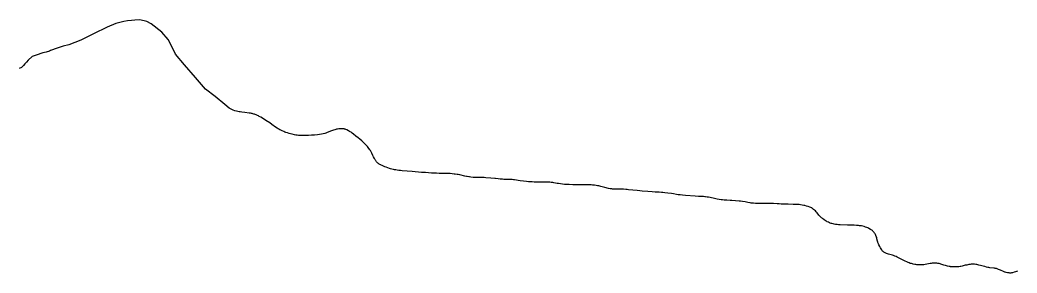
# Model space of a CAD drawing. Header units: millimetres. Extents: x 642261 to 742091, y 6812581 to 6930561.
# Drawn here: x 726786 to 730612, y 6910531 to 6911502 of the extents above; entities that cross this region are included whole.
import ezdxf

# ---------------------------------------------------------------- set-up
doc = ezdxf.new("R2010")
doc.units = ezdxf.units.MM
doc.layers.add('LimiteAreaMunicipio', color=10, linetype='Continuous')
doc.layers.add('LimiteRegional', color=10, linetype='Continuous')

# ---------------------------------------------------------------- blocks, each defined once
blk = doc.blocks.new('compartilhadora_AUTOCAD_OD_1_FMEBLOCK1')
at = {"layer": 'LimiteAreaMunicipio', "color": 7, "linetype": 'Continuous'}
blk.add_lwpolyline([(6083.49945, 3659.06135), (6079.78745, 3657.86165), (6075.92725, 3656.75135), (6070.35275, 3655.29275), (6064.31535, 3653.81485), (6061.88115, 3653.28475), (6059.68265, 3652.88995), (6057.60225, 3652.62785), (6055.51715, 3652.50165), (6053.29925, 3652.51985), (6050.82055, 3652.69155), (6047.95925, 3653.02525), (6044.74525, 3653.52085), (6039.66155, 3654.54925), (6036.37115, 3655.41175), (6034.82145, 3655.89185), (6031.92925, 3656.92495), (6029.28595, 3658.01325), (6018.05995, 3663.18995), (6010.09145, 3666.65585), (6005.12765, 3668.59985), (6003.11185, 3669.27955), (6000.45905, 3670.01415), (5997.92105, 3670.54025), (5995.17485, 3670.97095), (5991.97235, 3671.36145), (5977.49945, 3672.88905), (5972.80805, 3673.55785), (5969.47415, 3674.15095), (5963.87235, 3675.36915), (5957.55995, 3676.97845), (5951.06695, 3678.78715), (5941.02685, 3681.72975), (5935.18995, 3683.28435), (5931.13555, 3684.18915), (5926.95125, 3684.96605), (5922.78935, 3685.59685), (5918.80775, 3686.06385), (5915.15935, 3686.35005), (5910.33835, 3686.45275), (5906.01385, 3686.23375), (5901.86905, 3685.77255), (5896.40445, 3684.89665), (5888.28105, 3683.29085), (5883.09275, 3682.09925), (5870.49075, 3678.82955), (5866.07285, 3677.87935), (5862.86675, 3677.30675), (5857.62835, 3676.58885), (5851.90775, 3676.07145), (5845.78475, 3675.77535), (5841.52875, 3675.71335), (5835.05895, 3675.86695), (5830.81045, 3676.16425), (5826.70755, 3676.64095), (5824.71545, 3676.94815), (5820.80135, 3677.68995), (5814.94885, 3679.08765), (5806.84765, 3681.37895), (5800.76425, 3683.28485), (5789.70195, 3687.02895), (5786.03505, 3688.07755), (5782.06675, 3688.93305), (5779.91985, 3689.27265), (5777.68685, 3689.55455), (5773.11105, 3689.96505), (5768.63665, 3690.20275), (5762.75415, 3690.31815), (5758.07475, 3690.19215), (5755.26915, 3689.95445), (5752.43175, 3689.57675), (5747.74055, 3688.73995), (5734.99765, 3686.00325), (5728.78455, 3684.82575), (5724.24335, 3684.19655), (5721.82485, 3683.95455), (5719.30185, 3683.77035), (5714.04825, 3683.57115), (5711.38065, 3683.55045), (5706.12195, 3683.65405), (5701.17515, 3683.93285), (5696.72605, 3684.36435), (5692.69415, 3684.92025), (5688.93255, 3685.57085), (5683.47695, 3686.66245), (5679.79335, 3687.47735), (5675.99205, 3688.43975), (5672.01015, 3689.62415), (5667.78895, 3691.10175), (5663.35215, 3692.87115), (5658.80655, 3694.85795), (5652.02545, 3698.07655), (5647.65195, 3700.28445), (5634.32835, 3707.24705), (5629.47055, 3709.72245), (5622.02255, 3713.35915), (5617.23585, 3715.55375), (5612.81415, 3717.42615), (5606.87965, 3719.63485), (5603.19375, 3720.84425), (5588.38545, 3725.37985), (5584.64585, 3726.65995), (5580.96925, 3728.04575), (5575.81785, 3730.23705), (5572.80855, 3731.69925), (5570.27925, 3733.10685), (5569.19765, 3733.79705), (5567.30775, 3735.22405), (5565.65035, 3736.81795), (5564.06755, 3738.70375), (5562.43455, 3740.96675), (5559.91975, 3744.89605), (5557.45195, 3749.12685), (5554.45825, 3754.62435), (5551.51125, 3760.35505), (5549.52185, 3764.50745), (5548.22625, 3767.63715), (5547.59975, 3769.40695), (5546.98475, 3771.42385), (5546.08215, 3775.08685), (5544.12235, 3784.14675), (5542.86155, 3788.64575), (5541.38905, 3792.85755), (5539.78325, 3796.88365), (5538.06185, 3800.81505), (5536.74025, 3803.40125), (5535.17865, 3805.96645), (5533.29525, 3808.51475), (5531.11535, 3810.99975), (5528.77135, 3813.32545), (5526.40065, 3815.39325), (5524.13355, 3817.11095), (5521.94945, 3818.51695), (5519.67585, 3819.78145), (5512.46235, 3823.42665), (5508.71855, 3825.22665), (5504.51175, 3827.07005), (5499.87895, 3828.82975), (5494.88715, 3830.39795), (5489.72465, 3831.74445), (5484.60995, 3832.85845), (5479.76135, 3833.72945), (5477.49085, 3834.07205), (5473.07965, 3834.59855), (5465.91215, 3835.11065), (5456.70605, 3835.47865), (5430.34715, 3836.28115), (5403.16105, 3837.23995), (5395.85435, 3837.65555), (5390.74905, 3838.15615), (5388.13055, 3838.49695), (5385.49765, 3838.89285), (5380.32075, 3839.80845), (5375.48375, 3840.81945), (5371.25215, 3841.84225), (5367.81065, 3842.81195), (5365.02225, 3843.73705), (5361.58775, 3845.09945), (5357.39325, 3846.99805), (5353.29305, 3849.07505), (5350.33985, 3850.77825), (5346.46355, 3853.26995), (5340.31315, 3857.49695), (5336.20225, 3860.49585), (5333.34145, 3862.74465), (5331.53365, 3864.25895), (5328.91875, 3866.59705), (5326.33145, 3869.11215), (5324.52395, 3871.01915), (5321.52025, 3874.45915), (5313.90525, 3883.66895), (5310.85055, 3887.09475), (5307.55875, 3890.50835), (5304.17405, 3893.76345), (5300.87065, 3896.70625), (5299.30365, 3898.01255), (5296.44075, 3900.20535), (5293.90265, 3901.86715), (5292.69765, 3902.54755), (5290.29485, 3903.71015), (5286.35215, 3905.26035), (5280.32405, 3907.31725), (5273.10935, 3909.52195), (5267.65075, 3910.94195), (5262.77725, 3912.00245), (5256.99185, 3913.09395), (5250.91125, 3914.05135), (5245.17605, 3914.70915), (5239.91835, 3915.08045), (5222.21075, 3915.76635), (5203.19745, 3916.60425), (5192.10885, 3916.89105), (5176.06065, 3917.01325), (5168.14315, 3917.26755), (5160.57245, 3917.77085), (5147.19055, 3918.95415), (5141.30395, 3919.30775), (5135.62875, 3919.53065), (5127.45805, 3919.69175), (5117.44405, 3919.67155), (5106.22225, 3919.53455), (5090.83565, 3919.20285), (5085.58895, 3919.16785), (5080.38395, 3919.25735), (5077.81845, 3919.36305), (5070.51445, 3919.87615), (5066.21255, 3920.31095), (5061.07995, 3920.96375), (5057.40065, 3921.56065), (5048.13785, 3923.27145), (5038.35295, 3924.88555), (5027.51045, 3926.47625), (5019.79015, 3927.43805), (5014.73325, 3927.93615), (4986.75605, 3930.37705), (4980.20775, 3930.86175), (4967.91245, 3931.48705), (4957.88735, 3932.14505), (4951.82305, 3932.67875), (4946.57005, 3933.31945), (4938.56365, 3934.54425), (4930.40135, 3935.99375), (4920.70495, 3937.94635), (4904.19795, 3941.56655), (4897.96915, 3942.87445), (4891.88805, 3943.99995), (4885.63245, 3944.87085), (4883.44755, 3945.09235), (4878.88045, 3945.42855), (4859.26615, 3946.22965), (4846.11325, 3947.01835), (4809.21405, 3949.92065), (4797.35595, 3950.98905), (4789.43315, 3951.85545), (4781.68485, 3952.84255), (4774.96215, 3953.87985), (4762.98725, 3956.10145), (4755.33155, 3957.35205), (4741.77575, 3959.26295), (4730.03755, 3960.64305), (4722.44465, 3961.35705), (4717.11065, 3961.77075), (4708.61985, 3962.29165), (4692.39475, 3963.14155), (4680.87235, 3963.85585), (4664.53705, 3965.02355), (4643.14565, 3966.70225), (4633.68645, 3967.53755), (4623.99185, 3968.48985), (4590.85035, 3972.12235), (4585.74815, 3972.60665), (4580.59345, 3973.00375), (4570.71535, 3973.55055), (4561.32625, 3973.88105), (4553.77975, 3974.01095), (4539.09855, 3974.10685), (4534.89125, 3974.20435), (4529.42175, 3974.49415), (4526.17515, 3974.79665), (4523.11465, 3975.19735), (4520.13185, 3975.70235), (4514.07085, 3976.99835), (4500.30895, 3980.40345), (4484.82055, 3984.54005), (4477.18225, 3986.24445), (4471.53175, 3987.32265), (4466.50265, 3988.14275), (4459.54075, 3989.09085), (4452.98255, 3989.80745), (4447.91545, 3990.16605), (4441.33455, 3990.34595), (4406.91355, 3990.36735), (4396.62765, 3990.47145), (4376.87045, 3991.09285), (4363.10025, 3991.37965), (4356.61485, 3991.60415), (4352.22525, 3991.87145), (4345.34575, 3992.46165), (4337.89085, 3993.26245), (4329.78675, 3994.25035), (4321.65785, 3995.37655), (4316.61935, 3996.17785), (4304.08295, 3998.54755), (4300.24895, 3999.20255), (4294.38695, 3999.95565), (4288.66925, 4000.45385), (4283.49945, 4000.73785), (4278.75235, 4000.86285), (4249.03625, 4001.10135), (4227.99445, 4001.38735), (4220.35305, 4001.64945), (4211.96035, 4002.18575), (4207.25265, 4002.58345), (4199.26445, 4003.36675), (4187.08275, 4004.75455), (4174.48535, 4006.45345), (4153.27115, 4009.68365), (4149.42655, 4010.16385), (4144.51975, 4010.63195), (4141.60235, 4010.81515), (4137.41985, 4010.95935), (4125.35405, 4011.02765), (4121.60955, 4011.10675), (4117.32975, 4011.28265), (4112.39665, 4011.59235), (4106.92345, 4012.03285), (4098.45835, 4012.84445), (4090.74125, 4013.70345), (4080.65665, 4014.92245), (4077.25945, 4015.26405), (4062.10095, 4016.21975), (4043.69535, 4017.73295), (4037.28025, 4018.16755), (4028.47765, 4018.53285), (4010.03355, 4018.77405), (4002.17955, 4018.97355), (3994.16455, 4019.37745), (3985.91805, 4020.07625), (3980.27625, 4020.75065), (3977.40985, 4021.16045), (3971.58245, 4022.14205), (3968.61965, 4022.71855), (3962.58515, 4024.01445), (3943.42265, 4028.40315), (3936.60155, 4029.80255), (3933.08965, 4030.45595), (3925.83695, 4031.63515), (3922.08575, 4032.14685), (3914.31415, 4032.98085), (3906.30625, 4033.56835), (3894.44525, 4034.09405), (3887.04295, 4034.28125), (3864.33765, 4034.66315), (3853.90025, 4035.02255), (3834.60445, 4036.01625), (3811.51015, 4037.46945), (3795.94545, 4038.56425), (3759.89595, 4041.28565), (3722.31865, 4044.37555), (3715.39055, 4045.02655), (3708.74275, 4045.76655), (3702.67665, 4046.61645), (3697.29575, 4047.56665), (3692.50575, 4048.57605), (3688.20405, 4049.60165), (3682.43165, 4051.09425), (3677.04045, 4052.61595), (3673.38535, 4053.74445), (3667.45815, 4055.73535), (3661.20925, 4057.98475), (3655.22535, 4060.24435), (3649.98615, 4062.31275), (3645.51515, 4064.19025), (3641.72095, 4065.92725), (3639.50115, 4067.04125), (3636.47145, 4068.72555), (3633.59815, 4070.52285), (3630.77475, 4072.49875), (3628.96085, 4073.91325), (3626.41615, 4076.17385), (3624.85915, 4077.76745), (3623.40355, 4079.42365), (3622.03735, 4081.13635), (3620.74765, 4082.90185), (3619.49725, 4084.76325), (3618.22435, 4086.81075), (3615.36415, 4091.82895), (3612.04415, 4098.08435), (3609.61175, 4102.96485), (3605.32715, 4112.11995), (3602.92175, 4116.86665), (3600.04125, 4121.93465), (3597.86615, 4125.39875), (3595.50045, 4128.85575), (3594.24885, 4130.56385), (3591.59335, 4133.95245), (3588.70445, 4137.34735), (3583.85415, 4142.56485), (3580.24775, 4146.18145), (3574.47395, 4151.69915), (3566.67765, 4158.84455), (3559.21855, 4165.47175), (3553.77045, 4170.30795), (3544.62615, 4177.87735), (3535.73615, 4185.13385), (3530.67215, 4189.07995), (3525.95815, 4192.43435), (3523.05315, 4194.24945), (3520.28555, 4195.79405), (3516.23065, 4197.82735), (3509.31385, 4201.09405), (3505.28785, 4202.86155), (3502.80505, 4203.83755), (3500.44685, 4204.61695), (3499.26325, 4204.93515), (3496.78085, 4205.43425), (3494.00335, 4205.75755), (3490.81835, 4205.91385), (3487.34405, 4205.91235), (3481.97515, 4205.63365), (3478.54165, 4205.27625), (3473.69945, 4204.48635), (3470.53025, 4203.78225), (3467.28655, 4202.92925), (3463.89035, 4201.92675), (3458.57795, 4200.19105), (3451.36855, 4197.58505), (3434.07775, 4190.84875), (3428.81565, 4189.04295), (3425.01685, 4187.93005), (3418.71655, 4186.41515), (3411.86265, 4185.08795), (3404.70605, 4183.94815), (3397.44325, 4182.98095), (3385.40515, 4181.64975), (3373.78825, 4180.58735), (3362.77245, 4179.85465), (3354.18475, 4179.53345), (3349.84345, 4179.46185), (3343.26755, 4179.45855), (3336.77205, 4179.56235), (3330.49555, 4179.76685), (3324.07945, 4180.22095), (3319.38965, 4180.78575), (3316.84495, 4181.17455), (3314.14415, 4181.64305), (3308.40105, 4182.77985), (3299.53125, 4184.79415), (3293.91305, 4186.19535), (3288.82365, 4187.54995), (3281.98435, 4189.55195), (3275.62475, 4191.66115), (3271.42695, 4193.19395), (3267.27975, 4194.81905), (3261.31715, 4197.37135), (3255.86005, 4199.99145), (3252.46625, 4201.79425), (3249.16195, 4203.68655), (3245.85465, 4205.70695), (3242.48375, 4207.87285), (3235.84925, 4212.34755), (3222.22305, 4221.88185), (3213.57465, 4227.77775), (3199.14565, 4237.36525), (3186.03765, 4245.84855), (3179.92325, 4249.60095), (3173.64975, 4253.19595), (3170.52685, 4254.85625), (3167.44615, 4256.38925), (3164.40555, 4257.79355), (3161.39695, 4259.07365), (3158.41165, 4260.23425), (3155.44165, 4261.27975), (3152.47835, 4262.21465), (3149.51365, 4263.04355), (3146.53895, 4263.77115), (3143.55315, 4264.40265), (3140.58245, 4264.94695), (3134.81985, 4265.81415), (3117.85535, 4267.76015), (3106.98435, 4269.27065), (3100.17065, 4270.35635), (3096.04295, 4271.11105), (3091.38225, 4272.05045), (3086.14955, 4273.20675), (3080.30525, 4274.61275), (3073.81485, 4276.53915), (3058.08985, 4285.07505), (3041.63985, 4298.79385), (3003.81105, 4329.28135), (2966.81295, 4357.92865), (2928.77565, 4401.63995), (2886.54745, 4451.38585), (2852.60845, 4491.14585), (2843.11675, 4510.50215), (2823.93735, 4548.18115), (2799.21445, 4575.70075), (2758.34935, 4607.48495), (2742.57405, 4616.67605), (2715.94155, 4622.81735), (2696.38185, 4621.62505), (2683.22735, 4621.30185), (2668.02425, 4620.00895), (2654.11505, 4617.42305), (2623.16445, 4609.11525), (2589.39075, 4595.53325), (2537.54505, 4569.95765), (2488.42075, 4544.93605), (2443.42475, 4526.83435), (2421.41375, 4522.94165), (2397.84445, 4515.15585), (2372.99715, 4506.31845), (2368.32225, 4503.00955), (2356.24535, 4499.31145), (2342.99985, 4496.78105), (2317.87225, 4488.02215), (2302.06015, 4482.31745), (2287.06155, 4469.27645), (2280.04915, 4461.10135), (2274.40025, 4454.87285), (2268.94625, 4448.06035), (2261.73905, 4441.05325), (2251.80495, 4436.18715)], dxfattribs=at)

msp = doc.modelspace()

# ---------------------------------------------------------------- linework, layer by layer
at = {"layer": 'LimiteRegional', "color": 7, "linetype": 'Continuous'}
msp.add_lwpolyline([(730614.2795, 6910537.8187), (730610.5675, 6910536.619), (730606.7073, 6910535.5087), (730601.1328, 6910534.0501), (730595.0954, 6910532.5722), (730592.6612, 6910532.0421), (730590.4627, 6910531.6473), (730588.3823, 6910531.3852), (730586.2972, 6910531.259), (730584.0793, 6910531.2772), (730581.6006, 6910531.4489), (730578.7393, 6910531.7826), (730575.5253, 6910532.2782), (730570.4416, 6910533.3066), (730567.1512, 6910534.1691), (730565.6015, 6910534.6492), (730562.7093, 6910535.6823), (730560.066, 6910536.7706), (730548.84, 6910541.9473), (730540.8715, 6910545.4132), (730535.9077, 6910547.3572), (730533.8919, 6910548.0369), (730531.2391, 6910548.7715), (730528.7011, 6910549.2976), (730525.9549, 6910549.7283), (730522.7524, 6910550.1188), (730508.2795, 6910551.6464), (730503.5881, 6910552.3152), (730500.2542, 6910552.9083), (730494.6524, 6910554.1265), (730488.34, 6910555.7358), (730481.847, 6910557.5445), (730471.8069, 6910560.4871), (730465.97, 6910562.0417), (730461.9156, 6910562.9465), (730457.7313, 6910563.7234), (730453.5694, 6910564.3542), (730449.5878, 6910564.8212), (730445.9394, 6910565.1074), (730441.1184, 6910565.2101), (730436.7939, 6910564.9911), (730432.6491, 6910564.5299), (730427.1845, 6910563.654), (730419.0611, 6910562.0482), (730413.8728, 6910560.8566), (730401.2708, 6910557.5869), (730396.8529, 6910556.6367), (730393.6468, 6910556.0641), (730388.4084, 6910555.3462), (730382.6878, 6910554.8288), (730376.5648, 6910554.5327), (730372.3088, 6910554.4707), (730365.839, 6910554.6243), (730361.5905, 6910554.9216), (730357.4876, 6910555.3983), (730355.4955, 6910555.7055), (730351.5814, 6910556.4473), (730345.7289, 6910557.845), (730337.6277, 6910560.1363), (730331.5443, 6910562.0422), (730320.482, 6910565.7863), (730316.8151, 6910566.8349), (730312.8468, 6910567.6904), (730310.6999, 6910568.03), (730308.4669, 6910568.3119), (730303.8911, 6910568.7224), (730299.4167, 6910568.9601), (730293.5342, 6910569.0755), (730288.8548, 6910568.9495), (730286.0492, 6910568.7118), (730283.2118, 6910568.3341), (730278.5206, 6910567.4973), (730265.7777, 6910564.7606), (730259.5646, 6910563.5831), (730255.0234, 6910562.9539), (730252.6049, 6910562.7119), (730250.0819, 6910562.5277), (730244.8283, 6910562.3285), (730242.1607, 6910562.3078), (730236.902, 6910562.4114), (730231.9552, 6910562.6902), (730227.5061, 6910563.1217), (730223.4742, 6910563.6776), (730219.7126, 6910564.3282), (730214.257, 6910565.4198), (730210.5734, 6910566.2347), (730206.7721, 6910567.1971), (730202.7902, 6910568.3815), (730198.569, 6910569.8591), (730194.1322, 6910571.6285), (730189.5866, 6910573.6153), (730182.8055, 6910576.8339), (730178.432, 6910579.0418), (730165.1084, 6910586.0044), (730160.2506, 6910588.4798), (730152.8026, 6910592.1165), (730148.0159, 6910594.3111), (730143.5942, 6910596.1835), (730137.6597, 6910598.3922), (730133.9738, 6910599.6016), (730119.1655, 6910604.1372), (730115.4259, 6910605.4173), (730111.7493, 6910606.8031), (730106.5979, 6910608.9944), (730103.5886, 6910610.4566), (730101.0593, 6910611.8642), (730099.9777, 6910612.5544), (730098.0878, 6910613.9814), (730096.4304, 6910615.5753), (730094.8476, 6910617.4611), (730093.2146, 6910619.7241), (730090.6998, 6910623.6534), (730088.232, 6910627.8842), (730085.2383, 6910633.3817), (730082.2913, 6910639.1124), (730080.3019, 6910643.2648), (730079.0063, 6910646.3945), (730078.3798, 6910648.1643), (730077.7648, 6910650.1812), (730076.8622, 6910653.8442), (730074.9024, 6910662.9041), (730073.6416, 6910667.4031), (730072.1691, 6910671.6149), (730070.5633, 6910675.641), (730068.8419, 6910679.5724), (730067.5203, 6910682.1586), (730065.9587, 6910684.7238), (730064.0753, 6910687.2721), (730061.8954, 6910689.7571), (730059.5514, 6910692.0828), (730057.1807, 6910694.1506), (730054.9136, 6910695.8683), (730052.7295, 6910697.2743), (730050.4559, 6910698.5388), (730043.2424, 6910702.184), (730039.4986, 6910703.984), (730035.2918, 6910705.8274), (730030.659, 6910707.5871), (730025.6672, 6910709.1553), (730020.5047, 6910710.5018), (730015.39, 6910711.6158), (730010.5414, 6910712.4868), (730008.2709, 6910712.8294), (730003.8597, 6910713.3559), (729996.6922, 6910713.868), (729987.4861, 6910714.236), (729961.1272, 6910715.0385), (729933.9411, 6910715.9973), (729926.6344, 6910716.4129), (729921.5291, 6910716.9135), (729918.9106, 6910717.2543), (729916.2777, 6910717.6502), (729911.1008, 6910718.5658), (729906.2638, 6910719.5768), (729902.0322, 6910720.5996), (729898.5907, 6910721.5693), (729895.8023, 6910722.4944), (729892.3678, 6910723.8568), (729888.1733, 6910725.7554), (729884.0731, 6910727.8324), (729881.1199, 6910729.5356), (729877.2436, 6910732.0273), (729871.0932, 6910736.2543), (729866.9823, 6910739.2532), (729864.1215, 6910741.502), (729862.3137, 6910743.0163), (729859.6988, 6910745.3544), (729857.1115, 6910747.8695), (729855.304, 6910749.7765), (729852.3003, 6910753.2165), (729844.6853, 6910762.4263), (729841.6306, 6910765.8521), (729838.3388, 6910769.2657), (729834.9541, 6910772.5208), (729831.6507, 6910775.4636), (729830.0837, 6910776.7699), (729827.2208, 6910778.9627), (729824.6827, 6910780.6245), (729823.4777, 6910781.3049), (729821.0749, 6910782.4675), (729817.1322, 6910784.0177), (729811.1041, 6910786.0746), (729803.8894, 6910788.2793), (729798.4308, 6910789.6993), (729793.5573, 6910790.7598), (729787.7719, 6910791.8513), (729781.6913, 6910792.8087), (729775.9561, 6910793.4665), (729770.6984, 6910793.8378), (729752.9908, 6910794.5237), (729733.9775, 6910795.3616), (729722.8889, 6910795.6484), (729706.8407, 6910795.7706), (729698.9232, 6910796.0249), (729691.3525, 6910796.5282), (729677.9706, 6910797.7115), (729672.084, 6910798.0651), (729666.4088, 6910798.288), (729658.2381, 6910798.4491), (729648.2241, 6910798.4289), (729637.0023, 6910798.2919), (729621.6157, 6910797.9602), (729616.369, 6910797.9252), (729611.164, 6910798.0147), (729608.5985, 6910798.1204), (729601.2945, 6910798.6335), (729596.9926, 6910799.0683), (729591.86, 6910799.7211), (729588.1807, 6910800.318), (729578.9179, 6910802.0288), (729569.133, 6910803.6429), (729558.2905, 6910805.2336), (729550.5702, 6910806.1954), (729545.5133, 6910806.6935), (729517.5361, 6910809.1344), (729510.9878, 6910809.6191), (729498.6925, 6910810.2444), (729488.6674, 6910810.9024), (729482.6031, 6910811.4361), (729477.3501, 6910812.0768), (729469.3437, 6910813.3016), (729461.1814, 6910814.7511), (729451.485, 6910816.7037), (729434.978, 6910820.3239), (729428.7492, 6910821.6318), (729422.6681, 6910822.7573), (729416.4125, 6910823.6282), (729414.2276, 6910823.8497), (729409.6605, 6910824.1859), (729390.0462, 6910824.987), (729376.8933, 6910825.7757), (729339.9941, 6910828.678), (729328.136, 6910829.7464), (729320.2132, 6910830.6128), (729312.4649, 6910831.5999), (729305.7422, 6910832.6372), (729293.7673, 6910834.8588), (729286.1116, 6910836.1094), (729272.5558, 6910838.0203), (729260.8176, 6910839.4004), (729253.2247, 6910840.1144), (729247.8907, 6910840.5281), (729239.3999, 6910841.049), (729223.1748, 6910841.8989), (729211.6524, 6910842.6132), (729195.3171, 6910843.7809), (729173.9257, 6910845.4596), (729164.4665, 6910846.2949), (729154.7719, 6910847.2472), (729121.6304, 6910850.8797), (729116.5282, 6910851.364), (729111.3735, 6910851.7611), (729101.4954, 6910852.3079), (729092.1063, 6910852.6384), (729084.5598, 6910852.7683), (729069.8786, 6910852.8642), (729065.6713, 6910852.9617), (729060.2018, 6910853.2515), (729056.9552, 6910853.554), (729053.8947, 6910853.9547), (729050.9119, 6910854.4597), (729044.8509, 6910855.7557), (729031.089, 6910859.1608), (729015.6006, 6910863.2974), (729007.9623, 6910865.0018), (729002.3118, 6910866.08), (728997.2827, 6910866.9001), (728990.3208, 6910867.8482), (728983.7626, 6910868.5648), (728978.6955, 6910868.9234), (728972.1146, 6910869.1033), (728937.6936, 6910869.1247), (728927.4077, 6910869.2288), (728907.6505, 6910869.8502), (728893.8803, 6910870.137), (728887.3949, 6910870.3615), (728883.0053, 6910870.6288), (728876.1258, 6910871.219), (728868.6709, 6910872.0198), (728860.5668, 6910873.0077), (728852.4379, 6910874.1339), (728847.3994, 6910874.9352), (728834.863, 6910877.3049), (728831.029, 6910877.9599), (728825.167, 6910878.713), (728819.4493, 6910879.2112), (728814.2795, 6910879.4952), (728809.5324, 6910879.6202), (728779.8163, 6910879.8587), (728758.7745, 6910880.1447), (728751.1331, 6910880.4068), (728742.7404, 6910880.9431), (728738.0327, 6910881.3408), (728730.0445, 6910882.1241), (728717.8628, 6910883.5119), (728705.2654, 6910885.2108), (728684.0512, 6910888.441), (728680.2066, 6910888.9212), (728675.2998, 6910889.3893), (728672.3824, 6910889.5725), (728668.1999, 6910889.7167), (728656.1341, 6910889.785), (728652.3896, 6910889.8641), (728648.1098, 6910890.04), (728643.1767, 6910890.3497), (728637.7035, 6910890.7902), (728629.2384, 6910891.6018), (728621.5213, 6910892.4608), (728611.4367, 6910893.6798), (728608.0395, 6910894.0214), (728592.881, 6910894.9771), (728574.4754, 6910896.4903), (728568.0603, 6910896.9249), (728559.2577, 6910897.2902), (728540.8136, 6910897.5314), (728532.9596, 6910897.7309), (728524.9446, 6910898.1348), (728516.6981, 6910898.8336), (728511.0563, 6910899.508), (728508.1899, 6910899.9178), (728502.3625, 6910900.8994), (728499.3997, 6910901.4759), (728493.3652, 6910902.7718), (728474.2027, 6910907.1605), (728467.3816, 6910908.5599), (728463.8697, 6910909.2133), (728456.617, 6910910.3925), (728452.8658, 6910910.9042), (728445.0942, 6910911.7382), (728437.0863, 6910912.3257), (728425.2253, 6910912.8514), (728417.823, 6910913.0386), (728395.1177, 6910913.4205), (728384.6803, 6910913.7799), (728365.3845, 6910914.7736), (728342.2902, 6910916.2268), (728326.7255, 6910917.3216), (728290.676, 6910920.043), (728253.0987, 6910923.1329), (728246.1706, 6910923.7839), (728239.5228, 6910924.5239), (728233.4567, 6910925.3738), (728228.0758, 6910926.324), (728223.2858, 6910927.3334), (728218.9841, 6910928.359), (728213.2117, 6910929.8516), (728207.8205, 6910931.3733), (728204.1654, 6910932.5018), (728198.2382, 6910934.4927), (728191.9893, 6910936.7421), (728186.0054, 6910939.0017), (728180.7662, 6910941.0701), (728176.2952, 6910942.9476), (728172.501, 6910944.6846), (728170.2812, 6910945.7986), (728167.2515, 6910947.4829), (728164.3782, 6910949.2802), (728161.5548, 6910951.2561), (728159.7409, 6910952.6706), (728157.1962, 6910954.9312), (728155.6392, 6910956.5248), (728154.1836, 6910958.181), (728152.8174, 6910959.8937), (728151.5277, 6910961.6592), (728150.2773, 6910963.5206), (728149.0044, 6910965.5681), (728146.1442, 6910970.5863), (728142.8242, 6910976.8417), (728140.3918, 6910981.7222), (728136.1072, 6910990.8773), (728133.7018, 6910995.624), (728130.8213, 6911000.692), (728128.6462, 6911004.1561), (728126.2805, 6911007.6131), (728125.0289, 6911009.3212), (728122.3734, 6911012.7098), (728119.4845, 6911016.1047), (728114.6342, 6911021.3222), (728111.0278, 6911024.9388), (728105.254, 6911030.4565), (728097.4577, 6911037.6019), (728089.9986, 6911044.2291), (728084.5505, 6911049.0653), (728075.4062, 6911056.6347), (728066.5162, 6911063.8912), (728061.4522, 6911067.8373), (728056.7382, 6911071.1917), (728053.8332, 6911073.0068), (728051.0656, 6911074.5514), (728047.0107, 6911076.5847), (728040.0939, 6911079.8514), (728036.0679, 6911081.6189), (728033.5851, 6911082.5949), (728031.2269, 6911083.3743), (728030.0433, 6911083.6925), (728027.5609, 6911084.1916), (728024.7834, 6911084.5149), (728021.5984, 6911084.6712), (728018.1241, 6911084.6697), (728012.7552, 6911084.391), (728009.3217, 6911084.0336), (728004.4795, 6911083.2437), (728001.3103, 6911082.5396), (727998.0666, 6911081.6866), (727994.6704, 6911080.6841), (727989.358, 6911078.9484), (727982.1486, 6911076.3424), (727964.8578, 6911069.6061), (727959.5957, 6911067.8003), (727955.7969, 6911066.6874), (727949.4966, 6911065.1725), (727942.6427, 6911063.8453), (727935.4861, 6911062.7055), (727928.2233, 6911061.7383), (727916.1852, 6911060.4071), (727904.5683, 6911059.3447), (727893.5525, 6911058.612), (727884.9648, 6911058.2908), (727880.6235, 6911058.2192), (727874.0476, 6911058.2159), (727867.5521, 6911058.3197), (727861.2756, 6911058.5242), (727854.8595, 6911058.9783), (727850.1697, 6911059.5431), (727847.625, 6911059.9319), (727844.9242, 6911060.4004), (727839.1811, 6911061.5372), (727830.3113, 6911063.5515), (727824.6931, 6911064.9527), (727819.6037, 6911066.3073), (727812.7644, 6911068.3093), (727806.4048, 6911070.4185), (727802.207, 6911071.9513), (727798.0598, 6911073.5764), (727792.0972, 6911076.1287), (727786.6401, 6911078.7488), (727783.2463, 6911080.5516), (727779.942, 6911082.4439), (727776.6347, 6911084.4643), (727773.2638, 6911086.6302), (727766.6293, 6911091.1049), (727753.0031, 6911100.6392), (727744.3547, 6911106.5351), (727729.9257, 6911116.1226), (727716.8177, 6911124.6059), (727710.7033, 6911128.3583), (727704.4298, 6911131.9533), (727701.3069, 6911133.6136), (727698.2262, 6911135.1466), (727695.1856, 6911136.5509), (727692.177, 6911137.831), (727689.1917, 6911138.9916), (727686.2217, 6911140.0371), (727683.2584, 6911140.972), (727680.2937, 6911141.8009), (727677.319, 6911142.5285), (727674.3332, 6911143.16), (727671.3625, 6911143.7043), (727665.5999, 6911144.5715), (727648.6354, 6911146.5175), (727637.7644, 6911148.028), (727630.9507, 6911149.1137), (727626.823, 6911149.8684), (727622.1623, 6911150.8078), (727616.9296, 6911151.9641), (727611.0853, 6911153.3701), (727604.5949, 6911155.2965), (727588.8699, 6911163.8324), (727572.4199, 6911177.5512), (727534.5911, 6911208.0387), (727497.593, 6911236.686), (727459.5557, 6911280.3973), (727417.3275, 6911330.1432), (727383.3885, 6911369.9032), (727373.8968, 6911389.2595), (727354.7174, 6911426.9385), (727329.9945, 6911454.4581), (727289.1294, 6911486.2423), (727273.3541, 6911495.4334), (727246.7216, 6911501.5747), (727227.1619, 6911500.3824), (727214.0074, 6911500.0592), (727198.8043, 6911498.7663), (727184.8951, 6911496.1804), (727153.9445, 6911487.8726), (727120.1708, 6911474.2906), (727068.3251, 6911448.715), (727019.2008, 6911423.6934), (726974.2048, 6911405.5917), (726952.1938, 6911401.699), (726928.6245, 6911393.9132), (726903.7772, 6911385.0758), (726899.1023, 6911381.7669), (726887.0254, 6911378.0688), (726873.7799, 6911375.5384), (726848.6523, 6911366.7795), (726832.8402, 6911361.0748), (726817.8416, 6911348.0338), (726810.8292, 6911339.8587), (726805.1803, 6911333.6302), (726799.7263, 6911326.8177), (726792.5191, 6911319.8106), (726782.585, 6911314.9445)], dxfattribs=at)

# ---------------------------------------------------------------- block references
at = {"layer": 'LimiteAreaMunicipio', "color": 7, "linetype": 'Continuous'}
msp.add_blockref('compartilhadora_AUTOCAD_OD_1_FMEBLOCK1', (724530.78, 6906878.7573), dxfattribs=at)

doc.saveas('drawing.dxf')
